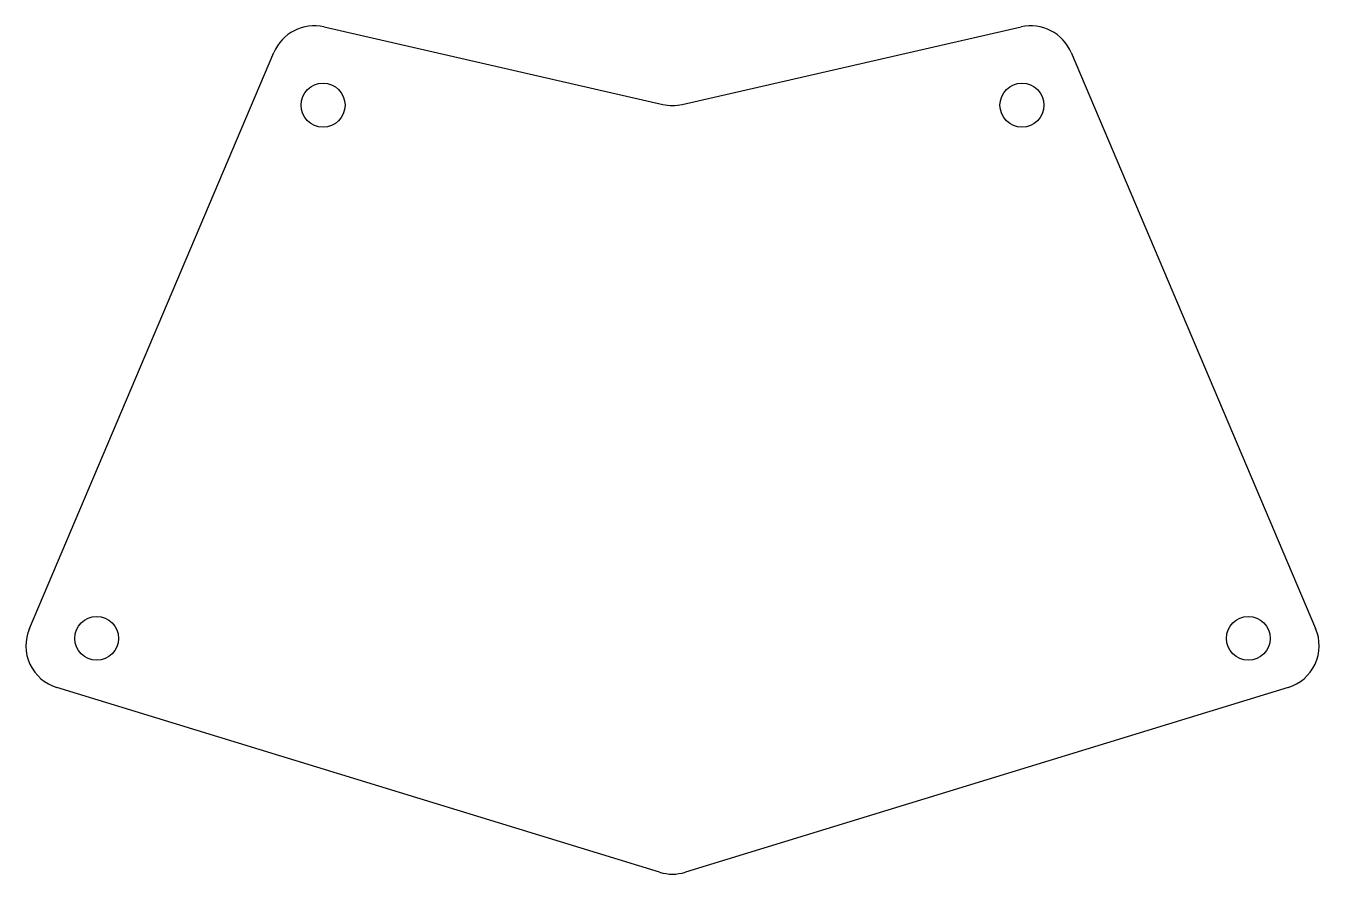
# Model space of a CAD drawing. Header units: millimetres. Extents: x 137.7 to 196.6, y -171.6 to -133.
import ezdxf

# ---------------------------------------------------------------- set-up
doc = ezdxf.new("R2010")
doc.units = ezdxf.units.MM

msp = doc.modelspace()

# ---------------------------------------------------------------- linework, layer by layer
for p, q in [((151.249, -133.067), (166.671, -136.592)), ((167.562, -136.592), (182.984, -133.067)), ((137.834, -160.452), (148.962, -134.235)), ((185.271, -134.235), (196.399, -160.452)), ((166.53, -171.554), (139.089, -163.145)), ((195.144, -163.145), (167.702, -171.554))]:
    msp.add_line(p, q)
for centre in [(151.206, -136.627), (183.027, -136.627), (140.9, -160.906), (193.333, -160.906)]:
    msp.add_circle(centre, 1)
for centre, start, end in [((150.803, -135.017), 77.12503, 157), ((183.43, -135.017), 23, 102.87497), ((167.116, -134.642), 257.12503, 282.87497), ((139.675, -161.233), 157, 252.96401), ((194.558, -161.233), 287.03599, 23), ((167.116, -169.642), 252.96401, 287.03599)]:
    msp.add_arc(centre, 2, start, end)

doc.saveas('drawing.dxf')
